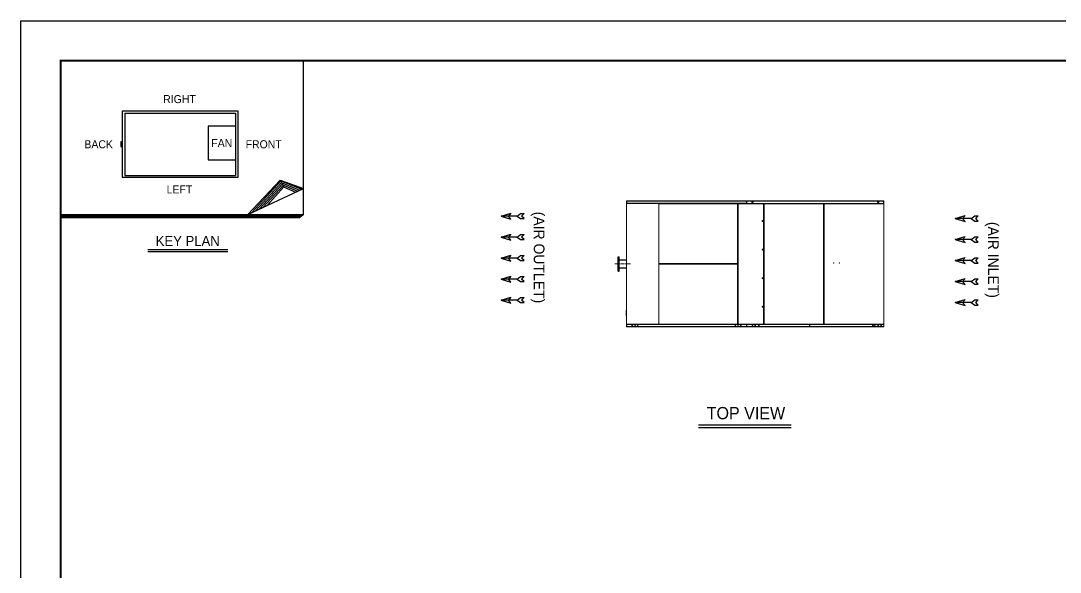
# Model space of a CAD drawing. Header units: millimetres. Extents: x 87724 to 117132, y 70018 to 90813.
# Drawn here: x 87724 to 105901, y 81170 to 90813 of the extents above; entities that cross this region are included whole.
import ezdxf
from ezdxf.enums import TextEntityAlignment as Align

# ---------------------------------------------------------------- set-up
doc = ezdxf.new("R2010")
doc.units = ezdxf.units.MM
doc.linetypes.add('CENTER', pattern=[2, 1.25, -0.25, 0.25, -0.25])
for name, color, linetype in [('3', 7, 'Continuous'), ('center', 1, 'CENTER'), ('냉각탑', 4, 'Continuous'), ('냉각탑_box', 1, 'Continuous'), ('냉각탑_dim', 1, 'Continuous'), ('냉각탑_form', 1, 'Continuous'), ('냉각탑_text', 3, 'Continuous')]:
    doc.layers.add(name, color=color, linetype=linetype)
doc.styles.add('돋움', font='Dotum.ttf')

# ---------------------------------------------------------------- blocks, each defined once
blk = doc.blocks.new('화살표 IN OUT')
at = {"layer": '냉각탑_dim'}
for p, q in [((-323, 43), (-384, 43)), ((-343, 0), (-384, 43)), ((-384, -43), (-343, 0)), ((-266, 0), (-323, 43)), ((-266, 0), (-323, -43)), ((-266, 0), (0, 0)), ((-163, 50), (-122, 0)), ((0, 0), (-163, 50)), ((-163, -50), (-122, 0)), ((0, 0), (-163, -50)), ((-323, -43), (-384, -43))]:
    blk.add_line(p, q, dxfattribs=at)
blk = doc.blocks.new('SJMO T')
at = {"color": 0, "lineweight": 20, "ltscale": 0.019444}
for p, q in [((98318, 87624), (98318, 87659)), ((98320, 87624), (98320, 87659)), ((98321, 87659), (98321, 87624)), ((98318, 85466), (98318, 85501)), ((98320, 85466), (98320, 85501)), ((98321, 85466), (98321, 85501))]:
    blk.add_line(p, q, dxfattribs=at)
at = {"lineweight": 5}
for p, q in [((98318, 86645), (98318, 87615)), ((98318, 86492), (98318, 86632))]:
    blk.add_line(p, q, dxfattribs=at)
at = {"color": 0, "lineweight": 20, "ltscale": 0.001944}
for p, q in [((98321, 87659), (98321, 87662)), ((98321, 87624), (98321, 87620)), ((98881, 87615), (98881, 87618)), ((98884, 87618), (98881, 87618)), ((98881, 87615), (98884, 87615)), ((98884, 87618), (98884, 87615)), ((98881, 86567), (98884, 86567)), ((98881, 86558), (98884, 86558)), ((98884, 86563), (98884, 86567)), ((98884, 86561), (98884, 86558)), ((98321, 85501), (98321, 85504)), ((98321, 85462), (98321, 85466)), ((98881, 85510), (98884, 85510)), ((98881, 85506), (98881, 85510)), ((98884, 85506), (98881, 85506)), ((98884, 85506), (98884, 85510))]:
    blk.add_line(p, q, dxfattribs=at)
at = {"color": 7, "lineweight": 20}
for p, q in [((98321, 87662), (100412, 87662)), ((98321, 87659), (100412, 87659)), ((100412, 87624), (98321, 87624)), ((100412, 87620), (98321, 87620)), ((100259, 87618), (98884, 87618)), ((100259, 87615), (98884, 87615)), ((100259, 86567), (100259, 87615)), ((100263, 86567), (100263, 87615)), ((100265, 87615), (100265, 85509)), ((100268, 87615), (100268, 85509)), ((102813, 87662), (100422, 87662)), ((102813, 87658), (100422, 87658)), ((100714, 85509), (100714, 87615)), ((100718, 85509), (100718, 87615)), ((100718, 85509), (100718, 87615)), ((100718, 85509), (100718, 87615)), ((100720, 87615), (100720, 85509)), ((101764, 87618), (100723, 87618)), ((100723, 87615), (100723, 85509)), ((101764, 87615), (100723, 87615)), ((101764, 85509), (101764, 87615)), ((101768, 85509), (101768, 87615)), ((101770, 87615), (101770, 85509)), ((102814, 87618), (101773, 87618)), ((101773, 87615), (101773, 85509)), ((102814, 87615), (101773, 87615)), ((102814, 85509), (102814, 87615)), ((102818, 85509), (102818, 87615)), ((98884, 86567), (100259, 86567)), ((98884, 86563), (100259, 86563)), ((100259, 86561), (98884, 86561)), ((100259, 86558), (98884, 86558)), ((100259, 85510), (100259, 86558)), ((100263, 85510), (100263, 86558)), ((98321, 85504), (100412, 85504)), ((98321, 85501), (100412, 85501)), ((98321, 85466), (100412, 85466)), ((98321, 85462), (100412, 85462)), ((98884, 85510), (100259, 85510)), ((98884, 85506), (100259, 85506)), ((100421, 85504), (101514, 85504)), ((100421, 85501), (101514, 85501)), ((100424, 85505), (101697, 85505)), ((101501, 85465), (100434, 85465)), ((101501, 85462), (100434, 85462)), ((100723, 85509), (101764, 85509)), ((100723, 85506), (101764, 85506)), ((101523, 85504), (102616, 85504)), ((101523, 85501), (102616, 85501)), ((102603, 85465), (101536, 85465)), ((102603, 85462), (101536, 85462)), ((101699, 85505), (102812, 85505)), ((101773, 85509), (102814, 85509)), ((101773, 85506), (102814, 85506))]:
    blk.add_line(p, q, dxfattribs=at)
at = {"color": 0, "lineweight": 20, "ltscale": 0.000235611}
for p, q in [((98321, 87618), (98321, 87618)), ((98321, 85506), (98321, 85506))]:
    blk.add_line(p, q, dxfattribs=at)
at = {"color": 0, "lineweight": 20, "ltscale": 0.079781}
blk.add_line((98463, 87618), (98321, 87618), dxfattribs=at)
at = {"color": 0, "lineweight": 20, "ltscale": 0.08516}
blk.add_line((98616, 87618), (98463, 87618), dxfattribs=at)
at = {"color": 0, "lineweight": 20, "ltscale": 0.037463}
blk.add_line((98616, 87618), (98684, 87618), dxfattribs=at)
at = {"color": 0, "lineweight": 20, "ltscale": 0.005645}
blk.add_line((98694, 87618), (98684, 87618), dxfattribs=at)
at = {"color": 0, "lineweight": 20, "ltscale": 0.034979}
blk.add_line((98757, 87618), (98694, 87618), dxfattribs=at)
at = {"color": 0, "lineweight": 20, "ltscale": 0.059235}
blk.add_line((98757, 87618), (98864, 87618), dxfattribs=at)
at = {"color": 0, "lineweight": 20, "ltscale": 0.006389}
blk.add_line((98866, 87618), (98877, 87618), dxfattribs=at)
at = {"color": 0, "lineweight": 20}
for p, q in [((98881, 87615), (98881, 86567)), ((98884, 87615), (98884, 86567)), ((98318, 86645), (98318, 86480)), ((98881, 86558), (98881, 85510)), ((98884, 86558), (98884, 85510)), ((98318, 85510), (98318, 86480)), ((98321, 85506), (98875, 85506))]:
    blk.add_line(p, q, dxfattribs=at)
at = {"color": 0, "lineweight": 20, "ltscale": 0.319444}
blk.add_line((98881, 87615), (98881, 85506), dxfattribs=at)
at = {"color": 7, "lineweight": 20, "ltscale": 0.004778}
blk.add_line((100268, 87618), (100259, 87618), dxfattribs=at)
at = {"color": 7, "lineweight": 20, "ltscale": 0.001944}
for p, q in [((100259, 87618), (100259, 87615)), ((100263, 87615), (100259, 87615)), ((100412, 87659), (100412, 87662)), ((100412, 87624), (100412, 87620)), ((100259, 86563), (100259, 86567)), ((100263, 86567), (100259, 86567)), ((100259, 86561), (100259, 86558)), ((100263, 86558), (100259, 86558)), ((100259, 85506), (100259, 85510)), ((100263, 85510), (100259, 85510)), ((100412, 85501), (100412, 85504)), ((100412, 85462), (100412, 85466))]:
    blk.add_line(p, q, dxfattribs=at)
at = {"color": 7, "lineweight": 20, "ltscale": 0.000833335}
for p, q in [((100259, 87615), (100259, 87616)), ((101514, 85467), (101516, 85467)), ((102616, 85467), (102618, 85467)), ((102816, 85467), (102814, 85467))]:
    blk.add_line(p, q, dxfattribs=at)
at = {"color": 7, "lineweight": 20, "ltscale": 0.003056}
for p, q in [((100265, 87615), (100259, 87615)), ((100259, 85504), (100259, 85510))]:
    blk.add_line(p, q, dxfattribs=at)
at = {"color": 7, "lineweight": 20, "ltscale": 0.001722}
for p, q in [((100265, 87615), (100268, 87615)), ((100268, 87618), (100268, 87615)), ((100714, 87618), (100714, 87615)), ((100718, 87615), (100714, 87615)), ((100720, 87615), (100723, 87615)), ((100723, 87615), (100723, 87618)), ((101764, 87618), (101764, 87615)), ((101768, 87615), (101764, 87615)), ((101770, 87615), (101773, 87615)), ((101773, 87618), (101773, 87615)), ((102814, 87618), (102814, 87615)), ((102818, 87615), (102814, 87615)), ((101768, 87112), (101768, 87109)), ((101768, 87072), (101768, 87075)), ((101768, 86053), (101768, 86050)), ((101768, 86013), (101768, 86016)), ((100265, 85509), (100268, 85509)), ((100268, 85506), (100268, 85509)), ((100421, 85501), (100421, 85504)), ((100434, 85465), (100434, 85462)), ((100718, 85509), (100714, 85509)), ((100714, 85506), (100714, 85509)), ((100720, 85509), (100723, 85509)), ((100723, 85509), (100723, 85506)), ((101501, 85465), (101501, 85462)), ((101514, 85501), (101514, 85504)), ((101523, 85501), (101523, 85504)), ((101536, 85465), (101536, 85462)), ((101768, 85509), (101764, 85509)), ((101764, 85506), (101764, 85509)), ((101770, 85509), (101773, 85509)), ((101773, 85506), (101773, 85509)), ((102603, 85465), (102603, 85462)), ((102616, 85501), (102616, 85504)), ((102625, 85501), (102625, 85504)), ((102638, 85465), (102638, 85462)), ((102801, 85465), (102801, 85462)), ((102814, 85506), (102814, 85509)), ((102818, 85509), (102814, 85509)), ((102814, 85501), (102814, 85504))]:
    blk.add_line(p, q, dxfattribs=at)
at = {"color": 7, "lineweight": 20, "ltscale": 0.248222}
for p, q in [((100714, 87618), (100268, 87618)), ((100714, 87615), (100268, 87615)), ((100268, 85509), (100714, 85509)), ((100268, 85506), (100714, 85506))]:
    blk.add_line(p, q, dxfattribs=at)
at = {"color": 7, "lineweight": 20, "ltscale": 4.07181e-05}
blk.add_line((100268, 87615), (100268, 87615), dxfattribs=at)
at = {"color": 7, "lineweight": 20, "ltscale": 0.019444}
for p, q in [((100412, 87659), (100412, 87624)), ((100414, 87659), (100414, 87624)), ((100416, 87659), (100416, 87624)), ((100412, 85466), (100412, 85501)), ((100414, 85501), (100414, 85466)), ((100416, 85501), (100416, 85466))]:
    blk.add_line(p, q, dxfattribs=at)
at = {"color": 7, "lineweight": 20, "ltscale": 0.001111}
for p, q in [((100414, 87659), (100416, 87659)), ((100265, 87137), (100263, 87137)), ((100265, 87037), (100263, 87037)), ((100265, 86762), (100263, 86762)), ((100265, 86762), (100263, 86762)), ((99649, 86561), (99649, 86563)), ((101770, 86591), (101768, 86591)), ((101770, 86565), (101768, 86565)), ((101770, 86561), (101768, 86561)), ((101768, 86557), (101770, 86557)), ((100265, 86362), (100263, 86362)), ((100265, 86084), (100263, 86084)), ((100265, 85984), (100263, 85984)), ((99649, 85504), (99649, 85506)), ((100259, 85510), (100259, 85508)), ((100263, 85510), (100265, 85510)), ((100287, 85506), (100287, 85504)), ((100416, 85466), (100414, 85466)), ((101518, 85467), (101520, 85467)), ((101525, 85462), (101525, 85460)), ((101770, 85509), (101768, 85509)), ((102125, 85462), (102125, 85460)), ((102620, 85467), (102622, 85467)), ((102813, 85504), (102813, 85506)), ((102814, 85506), (102814, 85504))]:
    blk.add_line(p, q, dxfattribs=at)
at = {"color": 7, "lineweight": 20, "ltscale": 0.001778}
for p, q in [((100421, 87658), (100418, 87658)), ((102818, 87658), (102814, 87658))]:
    blk.add_line(p, q, dxfattribs=at)
at = {"color": 7, "lineweight": 20, "ltscale": 0.021834}
for p, q in [((100418, 87618), (100418, 87658)), ((100421, 87618), (100421, 87658)), ((100422, 87658), (100422, 87618)), ((102813, 87658), (102813, 87618)), ((102814, 87658), (102814, 87618))]:
    blk.add_line(p, q, dxfattribs=at)
at = {"color": 7, "lineweight": 20, "ltscale": 0.002611}
for p, q in [((100422, 87662), (100422, 87658)), ((102813, 87662), (102813, 87658))]:
    blk.add_line(p, q, dxfattribs=at)
at = {"color": 7, "lineweight": 20, "ltscale": 3.41968e-05}
blk.add_line((100672, 87618), (100672, 87618), dxfattribs=at)
at = {"color": 7, "lineweight": 20, "ltscale": 0.004556}
for p, q in [((100714, 87617), (100723, 87617)), ((101764, 87618), (101773, 87618)), ((101764, 87615), (101773, 87615)), ((100714, 85508), (100723, 85508)), ((101773, 85506), (101764, 85506))]:
    blk.add_line(p, q, dxfattribs=at)
at = {"color": 7, "lineweight": 20, "ltscale": 0.000833333}
for p, q in [((100720, 87615), (100718, 87615)), ((100720, 85509), (100718, 85509)), ((101501, 85464), (101501, 85465)), ((101514, 85503), (101514, 85501)), ((102801, 85464), (102801, 85465)), ((102814, 85503), (102814, 85501))]:
    blk.add_line(p, q, dxfattribs=at)
at = {"color": 7, "lineweight": 20, "ltscale": 0.000277793}
for p, q in [((100718, 87615), (100718, 87615)), ((100718, 85509), (100718, 85509))]:
    blk.add_line(p, q, dxfattribs=at)
at = {"color": 7, "lineweight": 20, "ltscale": 0.001295}
blk.add_line((102817, 87615), (102814, 87615), dxfattribs=at)
at = {"color": 7, "lineweight": 20, "ltscale": 0.023556}
blk.add_line((102818, 87658), (102818, 87615), dxfattribs=at)
at = {"color": 7, "lineweight": 20, "ltscale": 5.55735e-05}
for p, q in [((101768, 87112), (101768, 87112)), ((101768, 87072), (101768, 87072)), ((101768, 86053), (101768, 86053)), ((101768, 86013), (101768, 86013))]:
    blk.add_line(p, q, dxfattribs=at)
at = {"color": 7, "lineweight": 20, "ltscale": 5.55722e-05}
for p, q in [((101768, 87109), (101768, 87109)), ((101768, 87075), (101768, 87075)), ((101768, 86050), (101768, 86050)), ((101768, 86016), (101768, 86016))]:
    blk.add_line(p, q, dxfattribs=at)
at = {"color": 7, "lineweight": 20, "ltscale": 0.018778}
for p, q in [((101768, 87109), (101768, 87075)), ((101768, 86050), (101768, 86016))]:
    blk.add_line(p, q, dxfattribs=at)
at = {"color": 7, "lineweight": 20, "ltscale": 0.222222}
blk.add_line((102818, 86362), (102818, 86762), dxfattribs=at)
at = {"color": 0, "lineweight": 20, "ltscale": 0.005}
blk.add_line((98881, 86558), (98881, 86567), dxfattribs=at)
at = {"color": 0, "lineweight": 20, "ltscale": 0.001111}
for p, q in [((98884, 86561), (98884, 86563)), ((98980, 86563), (98980, 86561)), ((98984, 86563), (98984, 86561)), ((99033, 86561), (99033, 86563)), ((99035, 86563), (99035, 86561)), ((99035, 86561), (99035, 86563)), ((99038, 86561), (99038, 86563)), ((99039, 86561), (99039, 86563)), ((98331, 85504), (98331, 85506)), ((99007, 85506), (99007, 85504)), ((99039, 85504), (99039, 85506))]:
    blk.add_line(p, q, dxfattribs=at)
at = {"color": 7, "lineweight": 20, "ltscale": 0.005}
blk.add_line((100259, 86558), (100259, 86567), dxfattribs=at)
at = {"color": 0, "lineweight": 20, "ltscale": 0.005556}
for p, q in [((98318, 85749), (98308, 85749)), ((98318, 85660), (98308, 85660))]:
    blk.add_line(p, q, dxfattribs=at)
at = {"color": 0, "lineweight": 20, "ltscale": 0.0495}
blk.add_line((98308, 85660), (98308, 85749), dxfattribs=at)
at = {"color": 0, "lineweight": 20, "ltscale": 0.000203026}
blk.add_line((98318, 85501), (98318, 85501), dxfattribs=at)
at = {"color": 0, "lineweight": 20, "ltscale": 0.000203598}
blk.add_line((98318, 85465), (98318, 85466), dxfattribs=at)
at = {"color": 0, "lineweight": 20, "ltscale": 0.000222127}
blk.add_line((98321, 85504), (98321, 85504), dxfattribs=at)
at = {"color": 0, "lineweight": 20, "ltscale": 1.29947e-05}
blk.add_line((98321, 85504), (98321, 85504), dxfattribs=at)
at = {"color": 0, "lineweight": 20, "ltscale": 0.000580935}
blk.add_line((98321, 85501), (98321, 85502), dxfattribs=at)
at = {"color": 0, "lineweight": 20, "ltscale": 0.000222221}
blk.add_line((98321, 85501), (98321, 85501), dxfattribs=at)
at = {"color": 0, "lineweight": 20, "ltscale": 0.019889}
blk.add_line((98321, 85501), (98321, 85465), dxfattribs=at)
at = {"color": 0, "lineweight": 20, "ltscale": 0.000222222}
blk.add_line((98321, 85465), (98321, 85465), dxfattribs=at)
at = {"color": 0, "lineweight": 20, "ltscale": 0.00020375}
blk.add_line((98321, 85462), (98321, 85462), dxfattribs=at)
at = {"color": 0, "lineweight": 20, "ltscale": 0.00303}
blk.add_line((98875, 85506), (98881, 85506), dxfattribs=at)
at = {"color": 0, "lineweight": 20, "ltscale": 0.003061}
blk.add_line((99034, 85504), (99039, 85504), dxfattribs=at)
at = {"color": 7, "lineweight": 20, "ltscale": 0.338889}
blk.add_line((100259, 85504), (99039, 85504), dxfattribs=at)
at = {"color": 7, "lineweight": 20, "ltscale": 0.001016}
blk.add_line((100259, 85504), (100261, 85504), dxfattribs=at)
at = {"color": 7, "lineweight": 20, "ltscale": 0.003761}
blk.add_line((100268, 85506), (100261, 85506), dxfattribs=at)
at = {"color": 7, "lineweight": 20, "ltscale": 0.014666}
blk.add_line((100287, 85504), (100261, 85504), dxfattribs=at)
at = {"color": 7, "lineweight": 20, "ltscale": 0.000222226}
for p, q in [((100412, 85504), (100412, 85504)), ((100416, 85501), (100416, 85501))]:
    blk.add_line(p, q, dxfattribs=at)
at = {"color": 7, "lineweight": 20, "ltscale": 1.29913e-05}
blk.add_line((100412, 85504), (100412, 85504), dxfattribs=at)
at = {"color": 7, "lineweight": 20, "ltscale": 0.000580935}
for p, q in [((100412, 85502), (100412, 85501)), ((100412, 85501), (100412, 85502))]:
    blk.add_line(p, q, dxfattribs=at)
at = {"color": 7, "lineweight": 20, "ltscale": 0.019889}
for p, q in [((100412, 85501), (100412, 85465)), ((100412, 85465), (100412, 85501)), ((100418, 85465), (100418, 85501)), ((100419, 85465), (100419, 85501)), ((100421, 85501), (100421, 85465)), ((101514, 85465), (101514, 85501)), ((101514, 85501), (101514, 85465)), ((101516, 85501), (101516, 85465)), ((101518, 85465), (101518, 85501)), ((101520, 85465), (101520, 85501)), ((101521, 85465), (101521, 85501)), ((101523, 85501), (101523, 85465)), ((101523, 85465), (101523, 85501)), ((102616, 85465), (102616, 85501)), ((102618, 85465), (102618, 85501)), ((102620, 85465), (102620, 85501)), ((102622, 85465), (102622, 85501)), ((102623, 85465), (102623, 85501)), ((102625, 85501), (102625, 85465)), ((102814, 85501), (102814, 85465)), ((102814, 85465), (102814, 85501)), ((102816, 85465), (102816, 85501)), ((102818, 85465), (102818, 85501))]:
    blk.add_line(p, q, dxfattribs=at)
at = {"color": 7, "lineweight": 20, "ltscale": 0.000222222}
blk.add_line((100412, 85501), (100412, 85501), dxfattribs=at)
at = {"color": 7, "lineweight": 20, "ltscale": 0.000222318}
blk.add_line((100412, 85465), (100412, 85465), dxfattribs=at)
at = {"color": 7, "lineweight": 20, "ltscale": 0.000203927}
blk.add_line((100412, 85462), (100412, 85462), dxfattribs=at)
at = {"color": 7, "lineweight": 20, "ltscale": 0.000222128}
blk.add_line((100416, 85465), (100416, 85466), dxfattribs=at)
at = {"color": 7, "lineweight": 20, "ltscale": 0.002805}
blk.add_line((100418, 85501), (100418, 85506), dxfattribs=at)
at = {"color": 7, "lineweight": 20, "ltscale": 0.000833332}
for p, q in [((100421, 85467), (100419, 85467)), ((102623, 85467), (102625, 85467))]:
    blk.add_line(p, q, dxfattribs=at)
at = {"color": 7, "lineweight": 20, "ltscale": 0.000385434}
blk.add_line((100421, 85504), (100421, 85505), dxfattribs=at)
at = {"color": 7, "lineweight": 20, "ltscale": 0.0075}
for p, q in [((100434, 85465), (100421, 85465)), ((101514, 85465), (101501, 85465)), ((101536, 85465), (101523, 85465)), ((102616, 85465), (102603, 85465)), ((102638, 85465), (102625, 85465)), ((102814, 85465), (102801, 85465))]:
    blk.add_line(p, q, dxfattribs=at)
at = {"color": 7, "lineweight": 20, "ltscale": 0.006611}
for p, q in [((100433, 85464), (100421, 85464)), ((100433, 85462), (100421, 85462)), ((101514, 85464), (101503, 85464)), ((101514, 85462), (101503, 85462)), ((101535, 85464), (101523, 85464)), ((101535, 85462), (101523, 85462)), ((102605, 85464), (102616, 85464)), ((102605, 85462), (102616, 85462)), ((102637, 85464), (102625, 85464)), ((102637, 85462), (102625, 85462)), ((102803, 85464), (102814, 85464)), ((102803, 85462), (102814, 85462))]:
    blk.add_line(p, q, dxfattribs=at)
at = {"color": 7, "lineweight": 20, "ltscale": 0.000778491}
blk.add_line((100422, 85505), (100422, 85506), dxfattribs=at)
at = {"color": 7, "lineweight": 20, "ltscale": 0.000222959}
blk.add_line((100422, 85504), (100422, 85505), dxfattribs=at)
at = {"color": 7, "lineweight": 20, "ltscale": 0.000188599}
blk.add_line((100422, 85505), (100422, 85505), dxfattribs=at)
at = {"color": 7, "lineweight": 20, "ltscale": 0.000866582}
blk.add_line((100422, 85505), (100424, 85505), dxfattribs=at)
at = {"color": 7, "lineweight": 20, "ltscale": 0.00083333}
for p, q in [((100422, 85464), (100422, 85465)), ((102813, 85464), (102813, 85465))]:
    blk.add_line(p, q, dxfattribs=at)
at = {"color": 7, "lineweight": 20, "ltscale": 0.000888889}
for p, q in [((100433, 85464), (100433, 85462)), ((101501, 85462), (101501, 85464)), ((101503, 85462), (101503, 85464)), ((101535, 85462), (101535, 85464)), ((101697, 85506), (101697, 85505)), ((102605, 85462), (102605, 85464)), ((102637, 85462), (102637, 85464)), ((102801, 85462), (102801, 85464)), ((102803, 85462), (102803, 85464))]:
    blk.add_line(p, q, dxfattribs=at)
at = {"color": 7, "lineweight": 20, "ltscale": 0.000888001}
for p, q in [((100433, 85462), (100434, 85462)), ((102637, 85462), (102638, 85462))]:
    blk.add_line(p, q, dxfattribs=at)
at = {"color": 7, "lineweight": 20, "ltscale": 0.000222168}
blk.add_line((101495, 85504), (101495, 85505), dxfattribs=at)
at = {"color": 7, "lineweight": 20, "ltscale": 0.055556}
blk.add_line((101495, 85504), (101595, 85504), dxfattribs=at)
at = {"color": 7, "lineweight": 20, "ltscale": 0.000888884}
for p, q in [((101501, 85462), (101503, 85462)), ((102603, 85462), (102605, 85462)), ((102801, 85462), (102803, 85462))]:
    blk.add_line(p, q, dxfattribs=at)
at = {"color": 7, "lineweight": 20, "ltscale": 0.004501}
for p, q in [((101515, 85462), (101523, 85462)), ((102617, 85462), (102625, 85462))]:
    blk.add_line(p, q, dxfattribs=at)
at = {"color": 7, "lineweight": 20, "ltscale": 0.000778274}
blk.add_line((101521, 85467), (101523, 85467), dxfattribs=at)
at = {"color": 7, "lineweight": 20, "ltscale": 0.016667}
for p, q in [((101525, 85460), (101555, 85460)), ((102095, 85460), (102125, 85460))]:
    blk.add_line(p, q, dxfattribs=at)
at = {"color": 7, "lineweight": 20, "ltscale": 0.000888396}
for p, q in [((101536, 85464), (101535, 85464)), ((101536, 85462), (101535, 85462))]:
    blk.add_line(p, q, dxfattribs=at)
at = {"color": 7, "lineweight": 20, "ltscale": 0.001108}
for p, q in [((101555, 85462), (101555, 85460)), ((102095, 85462), (102095, 85460))]:
    blk.add_line(p, q, dxfattribs=at)
at = {"color": 7, "lineweight": 20, "ltscale": 0.3}
blk.add_line((102095, 85460), (101555, 85460), dxfattribs=at)
at = {"color": 7, "lineweight": 20, "ltscale": 0.000222138}
blk.add_line((101595, 85504), (101595, 85505), dxfattribs=at)
at = {"color": 7, "lineweight": 20, "ltscale": 0.001115}
blk.add_line((101697, 85505), (101699, 85505), dxfattribs=at)
at = {"color": 7, "lineweight": 20, "ltscale": 0.000884903}
blk.add_line((101699, 85506), (101699, 85505), dxfattribs=at)
at = {"color": 7, "lineweight": 20, "ltscale": 0.105444}
for p, q in [((102625, 85504), (102814, 85504)), ((102625, 85501), (102814, 85501))]:
    blk.add_line(p, q, dxfattribs=at)
at = {"color": 7, "lineweight": 20, "ltscale": 0.090444}
for p, q in [((102801, 85465), (102638, 85465)), ((102801, 85462), (102638, 85462))]:
    blk.add_line(p, q, dxfattribs=at)
at = {"color": 7, "lineweight": 20, "ltscale": 0.000884973}
blk.add_line((102812, 85506), (102812, 85505), dxfattribs=at)
at = {"color": 7, "lineweight": 20, "ltscale": 0.004555}
blk.add_line((102818, 85509), (102818, 85501), dxfattribs=at)
at = {"color": 7, "lineweight": 20}
for centre, radius in [((100518, 87641), 11.5), ((100518, 87641), 9), ((102718, 87641), 11.5), ((100698, 87312), 9.5), ((100698, 87312), 7.9), ((100698, 87312), 4.5), ((100698, 87312), 3), ((100698, 86812), 9.5), ((100698, 86812), 7.9), ((100698, 86812), 4.5), ((100698, 86812), 3), ((101938, 86576), 3), ((102038, 86576), 3), ((100698, 86312), 9.5), ((100698, 86312), 7.9), ((100698, 86312), 4.5), ((100698, 86312), 3), ((100698, 85812), 9.5), ((100698, 85812), 7.9), ((100698, 85812), 4.5), ((100698, 85812), 3), ((100220, 85483), 5), ((100266, 85483), 5), ((100316, 85483), 6.5), ((100518, 85483), 6.5), ((100568, 85483), 7), ((100631, 85483), 7), ((102655, 85483), 7), ((102652, 85483), 3), ((102718, 85483), 7), ((102768, 85483), 6.5)]:
    blk.add_circle(centre, radius, dxfattribs=at)
at = {"color": 0, "lineweight": 20}
for centre, radius in [((98416, 85483), 6.5), ((98466, 85483), 5), ((98512, 85483), 5)]:
    blk.add_circle(centre, radius, dxfattribs=at)
for centre, radius, start, end in [((98321, 87659), 3.5, 90, 180), ((98321, 87624), 3.5, 180, 270), ((98321, 87615), 3.5, 90, 180), ((98321, 87659), 1.5, 90, 180), ((98321, 87624), 1.5, 180, 270), ((98354, 87615), 3.5, 89.7838, 90), ((98877, 87615), 3.5, 0, 90), ((98884, 87615), 3.5, 90, 90.1867), ((98915, 87615), 3.5, 89.7692, 90), ((98321, 85510), 3.5, 180, 270), ((98321, 85501), 3.5, 90, 180), ((98321, 85501), 3.1, 90, 180), ((98321, 85466), 3.5, 180, 270), ((98321, 85465), 3.1, 180, 270), ((98321, 85501), 1.5, 90, 180), ((98321, 85466), 1.5, 180, 270)]:
    blk.add_arc(centre, radius, start, end, dxfattribs=at)
at = {"color": 7, "lineweight": 20}
for centre, radius, start, end in [((99378, 87615), 3.5, 90, 90.2294), ((99453, 87615), 3.5, 89.6584, 90), ((100377, 87615), 3.5, 90, 90.7517), ((100412, 87659), 3.5, 0, 90), ((100412, 87659), 1.5, 0, 90), ((100412, 87624), 3.5, 270, 0), ((100412, 87624), 1.5, 270, 0), ((100412, 87615), 3.5, 89.228, 90), ((100422, 87658), 4.7, 90, 180), ((100422, 87658), 1.5, 90, 180), ((102333, 87615), 3.1, 89.2712, 90), ((102558, 87615), 3.1, 89.1722, 90), ((102813, 87658), 4.7, 0, 90), ((102813, 87658), 1.5, 0, 90), ((102814, 87615), 3.1, 0, 82.5863), ((102814, 87615), 3.1, 89.0568, 90), ((99362, 85501), 3.1, 89.401, 89.7852), ((99371, 85501), 3.1, 90.2148, 90.599), ((100412, 85501), 3.5, 0, 90), ((100412, 85501), 3.1, 0, 90), ((100412, 85501), 1.5, 0, 90), ((100412, 85466), 3.5, 270, 0), ((100412, 85466), 1.5, 270, 0), ((100412, 85465), 3.1, 270, 360), ((100421, 85501), 3.1, 90, 180), ((100421, 85465), 3.1, 180, 270), ((100422, 85508), 3.1, 208.9645, 270), ((100421, 85501), 1.5, 90, 180), ((100421, 85465), 1.5, 180, 270), ((100618, 85483), 9, 329.3951, 30.9912), ((101514, 85501), 3.1, 0, 90), ((101514, 85501), 1.5, 0, 90), ((101514, 85465), 1.5, 270, 0), ((101514, 85465), 3.1, 270, 0), ((101523, 85501), 3.1, 90, 180), ((101523, 85465), 3.1, 180, 270), ((101523, 85501), 1.5, 90, 180), ((101523, 85465), 1.5, 180, 270), ((101526, 85501), 3.1, 165.4074, 180), ((101526, 85465), 3.1, 180, 208.9385), ((101526, 85465), 1.5, 180, 270), ((101526, 85501), 3.1, 90.2114, 90.4702), ((102123, 85501), 3.1, 89.3183, 90), ((102135, 85501), 3.1, 90, 90.6817), ((102616, 85501), 3.1, 0, 90), ((102616, 85501), 1.5, 0, 90), ((102616, 85465), 3.1, 270, 360), ((102616, 85465), 1.5, 270, 360), ((102625, 85501), 3.1, 90, 180), ((102625, 85465), 3.1, 180, 270), ((102625, 85501), 1.5, 90, 180), ((102625, 85465), 1.5, 180, 270), ((102652, 85483), 4.5, 225.2957, 139.1411), ((102814, 85509), 3.1, 277.4137, 0), ((102814, 85501), 3.1, 360, 90), ((102814, 85501), 1.5, 360, 90), ((102814, 85465), 3.1, 270, 360), ((102814, 85465), 1.5, 270, 360), ((102813, 85467), 4.7, 359.2534, 0)]:
    blk.add_arc(centre, radius, start, end, dxfattribs=at)
for centre, major_axis, ratio, start_param, end_param in [((101397, 87615), (0, -3.1), 0.362051, 3.141593, 3.150711), ((101409, 87615), (0, 3.1), 0.497684, 6.283185, 6.293941), ((101629, 87615), (0, -3.1), 0.362051, 3.141593, 3.149077), ((101631, 87615), (0, -3.1), 0.295634, 3.141593, 3.147803), ((101686, 87615), (0, -3.1), 0.295634, 3.141593, 3.147494), ((101688, 87615), (0, -3.1), 0.199066, 3.141593, 3.145209), ((101744, 87615), (0, -3.1), 0.199066, 3.141593, 3.145057), ((101755, 87615), (0, 3.1), 0.497684, 6.283185, 6.292373), ((101757, 87615), (0, 3.1), 0.463988, 6.283185, 6.292039), ((101799, 87615), (0, 3.1), 0.463988, 6.283185, 6.291618), ((101801, 87615), (0, 3.1), 0.396032, 6.283185, 6.290801), ((101844, 87615), (0, 3.1), 0.396032, 6.283185, 6.290415), ((102168, 87615), (0, 3.1), 0.271429, 6.278789, 6.283185), ((102186, 87615), (0, 3.1), 0.518024, 6.274591, 6.283185), ((102235, 87615), (0, 3.1), 0.518024, 6.274252, 6.283185), ((102237, 87615), (0, 3.1), 0.643078, 6.273484, 6.283185), ((102262, 87615), (0, 3.1), 0.271429, 6.278383, 6.283185), ((102264, 87615), (0, 3.1), 0.433277, 6.27575, 6.283185), ((102280, 87615), (0, 3.1), 0.643078, 6.273047, 6.283185), ((102282, 87615), (0, 3.1), 0.868292, 6.272332, 6.283185), ((102310, 87615), (0, 3.1), 0.868292, 6.271619, 6.283185), ((102311, 87615), (0, 3.1), 0.934095, 6.271471, 6.283185), ((102333, 87615), (0, 3.1), 0.934095, 6.270596, 6.283185), ((102352, 87615), (0, 3.1), 0.433277, 6.275199, 6.283185), ((102353, 87615), (0, 3.1), 0.649423, 6.273604, 6.283185), ((102427, 87615), (0, 3.1), 0.649423, 6.272929, 6.283185), ((102429, 87615), (0, 3.1), 0.770786, 6.272478, 6.283185), ((102486, 87615), (0, 3.1), 0.385552, 6.278709, 6.283185), ((102488, 87615), (0, 3.1), 0.593698, 6.276966, 6.283185), ((102491, 87615), (0, 3.1), 0.770786, 6.271546, 6.283185), ((102492, 87615), (0, 3.1), 0.908121, 6.271218, 6.283185), ((102533, 87615), (0, 3.1), 0.966704, 6.270054, 6.283185), ((102533, 87615), (0, 3.1), 0.908121, 6.270174, 6.283185), ((102558, 87615), (0, 3.1), 0.966704, 6.268813, 6.283185), ((102607, 87615), (0, 3.1), 0.593698, 6.274659, 6.283185), ((102608, 87615), (0, 3.1), 0.75248, 6.273973, 6.283185), ((102706, 87615), (0, 3.1), 0.75248, 6.271662, 6.283185), ((102707, 87615), (0, 3.1), 0.887393, 6.271305, 6.283185), ((102775, 87615), (0, 3.1), 0.887393, 6.269057, 6.283185), ((102775, 87615), (0, 3.1), 0.965624, 6.268895, 6.283185), ((102814, 87615), (0, 3.1), 0.965624, 4.712389, 6.06012), ((102814, 87615), (0, 3.1), 0.965624, 6.266799, 6.283185), ((100261, 85508), (0, -1.5), 0.996195, 4.712389, 6.283185), ((100261, 85508), (0, -3.5), 0.996195, 5.731357, 6.283185), ((100424, 85508), (0, 3.1), 0.601815, 2.077794, 3.141593), ((101697, 85508), (0, 3.1), 0.601815, 2.077443, 3.141593), ((102814, 85509), (0, -3.1), 0.965624, 0.223065, 1.570796)]:
    blk.add_ellipse(centre, major_axis=major_axis, ratio=ratio, start_param=start_param, end_param=end_param, dxfattribs=at)
at = {"color": 0, "lineweight": 20}
for centre, major_axis, end_param in [((98880, 85508), (0, -1.5), 0.279249), ((99034, 85508), (0, -3.5), 1.127828)]:
    blk.add_ellipse(centre, major_axis=major_axis, ratio=0.996195, start_param=0, end_param=end_param, dxfattribs=at)
at = {"layer": '3'}
for p, q in [((98168, 86437), (98168, 86687)), ((98168, 86687), (98188, 86687)), ((98188, 86437), (98188, 86687)), ((98188, 86632), (98318, 86632)), ((98168, 86437), (98188, 86437)), ((98188, 86492), (98318, 86492))]:
    blk.add_line(p, q, dxfattribs=at)
at = {"layer": 'center', "lineweight": 20, "ltscale": 30}
blk.add_line((98111, 86562), (98386, 86562), dxfattribs=at)

msp = doc.modelspace()

# ---------------------------------------------------------------- linework, layer by layer
at = {"layer": 'Defpoints'}
msp.add_lwpolyline([(87724.4, 90813.3), (117131.6, 90813.3), (117131.6, 70018.2), (87724.4, 70018.2)], close=True, dxfattribs=at)
at = {"layer": '냉각탑', "ltscale": 30}
for p, q in [((89541.3, 89200.1), (89541.3, 88107.7)), ((89541.3, 89200.1), (91476.2, 89200.1)), ((89550.5, 88107.7), (89550.5, 89200.1)), ((91476.2, 89200.1), (91476.2, 88107.7)), ((89541.3, 88107.7), (91476.2, 88107.7))]:
    msp.add_line(p, q, dxfattribs=at)
msp.add_lwpolyline([(89495.3, 89230), (89495.3, 88077.7), (91523.3, 88077.7), (91523.3, 89230)], close=True, dxfattribs=at)
for points in [[(91476.2, 88968.5), (91002.2, 88968.5), (91001.8, 88382), (91476.2, 88382)], [(89486.5, 88694.6), (89474.9, 88694.6), (89474.9, 88613.1), (89486.5, 88613.1)], [(89480.7, 88694.6), (89480.7, 88613.1)], [(89486.5, 88613.1), (89486.5, 88694.6)]]:
    msp.add_lwpolyline(points, dxfattribs=at)
at = {"layer": '냉각탑_box'}
for p, q in [((92669.5, 87427.9), (92669.5, 90113.1)), ((91695.2, 87427.9), (92260.6, 88025.6)), ((91762.8, 87459.5), (92277.2, 88018.7)), ((91830.4, 87491.1), (92288.4, 87990.7)), ((92260.6, 88025.6), (92669.5, 87883.1)), ((92260.6, 88025.6), (92322.1, 87906.8)), ((92279.5, 88013), (92633.9, 87866.5)), ((92293, 87979.3), (92598.3, 87849.9)), ((91695.2, 87427.9), (92669.5, 87883.1)), ((91898, 87522.7), (92299.6, 87962.7)), ((91965.6, 87554.2), (92310.8, 87934.8)), ((92033.1, 87585.8), (92322.1, 87906.8)), ((92306.5, 87945.5), (92562.8, 87833.3)), ((92320, 87911.8), (92527.2, 87816.7)), ((88424.6, 87427.9), (92669.5, 87427.9)), ((92669.5, 87427.9), (92603.4, 87373.3)), ((88424.6, 87416.3), (92655.3, 87416.3)), ((88424.6, 87394.8), (92629.4, 87394.8)), ((88424.6, 87373.3), (92603.4, 87373.3)), ((89943.7, 86811.5), (91343.7, 86811.5)), ((89943.7, 86776.5), (91343.7, 86776.5)), ((99575, 83750.2), (101198.4, 83750.2)), ((99575, 83703.5), (101198.4, 83703.5))]:
    msp.add_line(p, q, dxfattribs=at)
at = {"layer": '냉각탑_form', "const_width": 35}
msp.add_lwpolyline([(88424.6, 90113.1), (88424.6, 70718.4), (116431.5, 70718.4), (116431.5, 90113.1)], close=True, dxfattribs=at)

# ---------------------------------------------------------------- block references
msp.add_blockref('SJMO T', (0, 0))
at = {"layer": '냉각탑_dim', "xscale": -1.04999997375291, "yscale": 1.04999997374806, "zscale": 1.04999997375}
for p in [(96122.9, 87399.1), (104065.6, 87356.6), (96122.9, 87031.6), (104065.6, 86989.1), (96122.9, 86664.1), (104065.6, 86621.6), (96122.9, 86296.6), (104065.6, 86254.1), (96122.9, 85929.1), (104065.6, 85886.6)]:
    msp.add_blockref('화살표 IN OUT', p, dxfattribs=at)

# ---------------------------------------------------------------- texts
at = {"layer": '냉각탑_text', "style": '돋움'}
for s, height, p in [('RIGHT', 140, (90499.2, 89443.6)), ('BACK', 140, (89086.6, 88653.9)), ('FAN', 140, (91239, 88675.2)), ('FRONT', 140, (91972, 88653.9)), ('LEFT', 140, (90499.2, 87864.8)), ('KEY PLAN', 175, (90643.7, 86963.1)), ('TOP VIEW', 214.63, (100404.9, 83952.4))]:
    msp.add_text(s, height=height, dxfattribs=at).set_placement(p, align=Align.MIDDLE_CENTER)
for s, p in [('(AIR OUTLET)', (96788.7, 86674.1)), ('(AIR INLET)', (104731.5, 86631.7))]:
    msp.add_text(s, height=186.667, rotation=270, dxfattribs=at).set_placement(p, align=Align.MIDDLE_CENTER)

doc.saveas('drawing.dxf')
